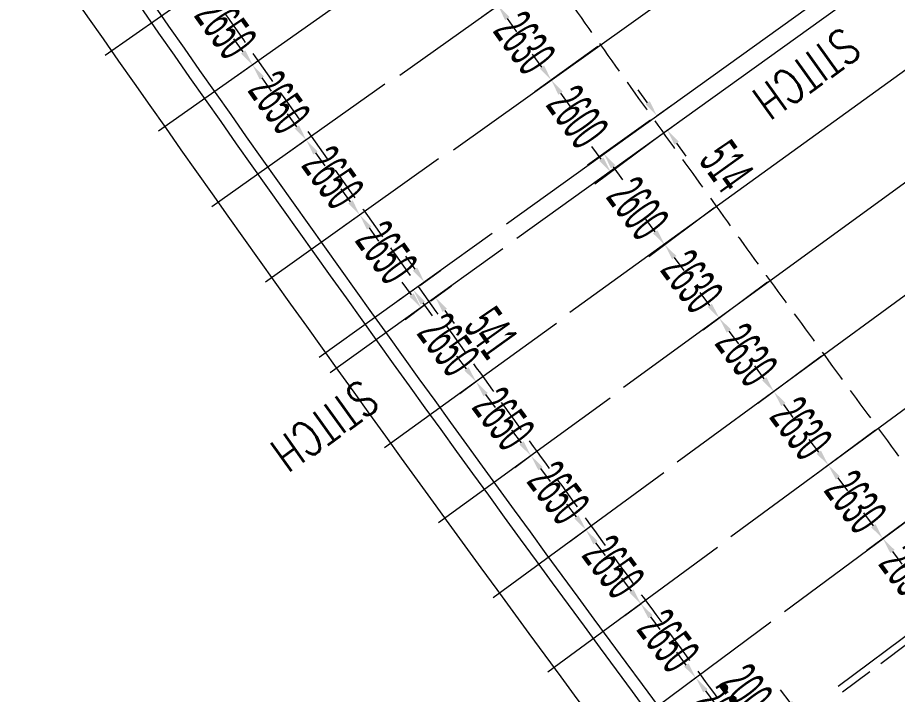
# Model space of a CAD drawing. Header units: millimetres. Extents: x 27228149 to 29012050, y 40856015 to 42918728.
# Drawn here: x 27505620 to 27530915, y 42164270 to 42183721 of the extents above; entities that cross this region are included whole.
import ezdxf

# ---------------------------------------------------------------- set-up
doc = ezdxf.new("R2010")
doc.units = ezdxf.units.MM
doc.header["$LTSCALE"] = 0.05
doc.linetypes.add('DGN Style 3', pattern=[27349.722329, 19535.51595, -7814.20638])
doc.layers.get('Defpoints').update_dxf_attribs({"lineweight": 0})
for name, color, linetype, lineweight in [('InnerEdge_NB', 7, 'Continuous', 0), ('InnerEdge_SB', 7, 'Continuous', 0), ('OuterEdge_NBRamp', 7, 'Continuous', 0), ('OuterEdge_SB', 7, 'Continuous', 0), ('PlacementCurve_NB', 1, 'DGN Style 3', 0), ('PlacementCurve_NBRamp', 1, 'DGN Style 3', 0), ('PlacementCurve_SB', 1, 'DGN Style 3', 0), ('S-_ANOT----_A-', 7, 'Continuous', 0), ('S-_ANOT----_T-', 7, 'Continuous', 0), ('S-_SEG-----_E-NB', 3, 'Continuous', 13), ('S-_SEG-----_E-NBRamp', 3, 'Continuous', 13), ('S-_WALLLBW-_E-', 40, 'Continuous', 13)]:
    doc.layers.add(name, color=color, linetype=linetype, lineweight=lineweight)
doc.styles.add('Styletxt', font='txt.shx')
doc.styles.add('StyleWORKING', font='WORKING.shx')
doc.dimstyles.new('dim300', dxfattribs={"dimtxt": 750, "dimasz": 750, "dimexe": 375, "dimexo": 375, "dimgap": 375, "dimtad": 1, "dimdec": 0, "dimzin": 11, "dimdsep": 46, "dimtxsty": 'StyleWORKING', "dimsah": 1, "dimcen": 0.09, "dimclrd": 7, "dimclre": 7, "dimadec": 4, "dimazin": 3, "dimtfac": 1, "dimtdec": 0, "dimtmove": 0, "dimatfit": 3, "dimfxl": 1, "dimtolj": 1, "dimtzin": 0, "dimlwd": 0, "dimlwe": 0, "dimarcsym": 0})

# ---------------------------------------------------------------- blocks, each defined once
blk = doc.blocks.new('*D35')
at = {"layer": 'Defpoints', "color": 0, "linetype": 'Continuous', "transparency": 16777216}
for p in [(27528224, 42163506), (27526790, 42162683), (27526909, 42162523)]:
    blk.add_point(p, dxfattribs=at)
at = {"layer": 'S-_ANOT----_A-', "color": 7, "linetype": 'Continuous', "lineweight": 0, "transparency": 16777216}
for p, q in [((27527829, 42164035), (27527554, 42164403)), ((27528500, 42163138), (27528775, 42162770))]:
    blk.add_line(p, q, dxfattribs=at)
at = {"layer": 'S-_ANOT----_A-', "linetype": 'Continuous', "transparency": 16777216}
for p, q in [((27526882, 42162752), (27528565, 42164011)), ((27527001, 42162592), (27528685, 42163851))]:
    blk.add_line(p, q, dxfattribs=at)
at = {"layer": 'S-_ANOT----_A-', "color": 7, "linetype": 'Continuous', "transparency": 16777216}
for points in [[(27527891, 42164081), (27527768, 42163989), (27528105, 42163667)], [(27528561, 42163184), (27528438, 42163092), (27528224, 42163506)]]:
    blk.add_solid(points, dxfattribs=at)
at = {"layer": 'S-_ANOT----_A-', "color": 0, "linetype": 'Continuous', "transparency": 16777216, "insert": (27526560, 42164404), "char_height": 1150, "attachment_point": 5, "rotation": 306.7875, "style": 'StyleWORKING'}
blk.add_mtext('\\A1;{\\W0.47826;\\C0;200}', dxfattribs=at)
blk = doc.blocks.new('*D79')
at = {"layer": 'Defpoints', "color": 0, "linetype": 'Continuous', "transparency": 16777216}
for p in [(27510959, 42184605), (27512375, 42182360), (27512482, 42182436)]:
    blk.add_point(p, dxfattribs=at)
at = {"layer": 'S-_ANOT----_A-', "color": 7, "linetype": 'Continuous', "lineweight": 0, "transparency": 16777216}
for p, q in [((27510566, 42184889), (27510298, 42185264)), ((27512643, 42181986), (27512910, 42181611))]:
    blk.add_line(p, q, dxfattribs=at)
at = {"layer": 'S-_ANOT----_A-', "linetype": 'Continuous', "transparency": 16777216}
for p, q in [((27510865, 42184538), (27510366, 42184181)), ((27512388, 42182369), (27511907, 42182025))]:
    blk.add_line(p, q, dxfattribs=at)
at = {"layer": 'S-_ANOT----_A-', "color": 7, "linetype": 'Continuous', "transparency": 16777216}
for points in [[(27510628, 42184934), (27510504, 42184845), (27510834, 42184515)], [(27512705, 42182030), (27512580, 42181941), (27512375, 42182360)]]:
    blk.add_solid(points, dxfattribs=at)
at = {"layer": 'S-_ANOT----_A-', "color": 0, "linetype": 'Continuous', "transparency": 16777216, "insert": (27511605, 42183438), "char_height": 1150, "attachment_point": 5, "rotation": 305.5698, "style": 'StyleWORKING'}
blk.add_mtext('\\A1;{\\W0.47826;\\C0;2650}', dxfattribs=at)
blk = doc.blocks.new('*D80')
at = {"layer": 'Defpoints', "color": 0, "linetype": 'Continuous', "transparency": 16777216}
for p in [(27512482, 42182436), (27513917, 42180204), (27514011, 42180272)]:
    blk.add_point(p, dxfattribs=at)
at = {"layer": 'S-_ANOT----_A-', "color": 7, "linetype": 'Continuous', "lineweight": 0, "transparency": 16777216}
for p, q in [((27512107, 42182734), (27511840, 42183108)), ((27514184, 42179830), (27514452, 42179456))]:
    blk.add_line(p, q, dxfattribs=at)
at = {"layer": 'S-_ANOT----_A-', "linetype": 'Continuous', "transparency": 16777216}
for p, q in [((27512388, 42182369), (27511907, 42182025)), ((27513917, 42180205), (27513449, 42179870))]:
    blk.add_line(p, q, dxfattribs=at)
at = {"layer": 'S-_ANOT----_A-', "color": 7, "linetype": 'Continuous', "transparency": 16777216}
for points in [[(27512170, 42182779), (27512045, 42182689), (27512375, 42182360)], [(27514246, 42179875), (27514122, 42179786), (27513917, 42180204)]]:
    blk.add_solid(points, dxfattribs=at)
at = {"layer": 'S-_ANOT----_A-', "color": 0, "linetype": 'Continuous', "transparency": 16777216, "insert": (27513147, 42181283), "char_height": 1150, "attachment_point": 5, "rotation": 305.5698, "style": 'StyleWORKING'}
blk.add_mtext('\\A1;{\\W0.47826;\\C0;2650}', dxfattribs=at)
blk = doc.blocks.new('*D81')
at = {"layer": 'Defpoints', "color": 0, "linetype": 'Continuous', "transparency": 16777216}
for p in [(27514011, 42180272), (27515458, 42178049), (27515546, 42178112)]:
    blk.add_point(p, dxfattribs=at)
at = {"layer": 'S-_ANOT----_A-', "color": 7, "linetype": 'Continuous', "lineweight": 0, "transparency": 16777216}
for p, q in [((27513649, 42180578), (27513381, 42180953)), ((27515726, 42177675), (27515993, 42177300))]:
    blk.add_line(p, q, dxfattribs=at)
at = {"layer": 'S-_ANOT----_A-', "linetype": 'Continuous', "transparency": 16777216}
for p, q in [((27513917, 42180205), (27513449, 42179870)), ((27515452, 42178045), (27514990, 42177714))]:
    blk.add_line(p, q, dxfattribs=at)
at = {"layer": 'S-_ANOT----_A-', "color": 7, "linetype": 'Continuous', "transparency": 16777216}
for points in [[(27513711, 42180623), (27513587, 42180534), (27513917, 42180204)], [(27515788, 42177719), (27515663, 42177630), (27515458, 42178049)]]:
    blk.add_solid(points, dxfattribs=at)
at = {"layer": 'S-_ANOT----_A-', "color": 0, "linetype": 'Continuous', "transparency": 16777216, "insert": (27514688, 42179127), "char_height": 1150, "attachment_point": 5, "rotation": 305.5698, "style": 'StyleWORKING'}
blk.add_mtext('\\A1;{\\W0.47826;\\C0;2650}', dxfattribs=at)
blk = doc.blocks.new('*D82')
at = {"layer": 'Defpoints', "color": 0, "linetype": 'Continuous', "transparency": 16777216}
for p in [(27517403, 42175516), (27518952, 42173366), (27518801, 42173254)]:
    blk.add_point(p, dxfattribs=at)
at = {"layer": 'S-_ANOT----_A-', "color": 7, "linetype": 'Continuous', "lineweight": 0, "transparency": 16777216}
for p, q in [((27516947, 42175751), (27516673, 42176120)), ((27519075, 42172885), (27519349, 42172516))]:
    blk.add_line(p, q, dxfattribs=at)
at = {"layer": 'S-_ANOT----_A-', "linetype": 'Continuous', "transparency": 16777216}
for p, q in [((27517310, 42175448), (27516759, 42175039)), ((27518859, 42173298), (27518339, 42172911))]:
    blk.add_line(p, q, dxfattribs=at)
at = {"layer": 'S-_ANOT----_A-', "color": 7, "linetype": 'Continuous', "transparency": 16777216}
for points in [[(27517008, 42175797), (27516885, 42175705), (27517221, 42175382)], [(27519137, 42172931), (27519013, 42172839), (27518801, 42173254)]]:
    blk.add_solid(points, dxfattribs=at)
at = {"layer": 'S-_ANOT----_A-', "color": 0, "linetype": 'Continuous', "transparency": 16777216, "insert": (27518012, 42174319), "char_height": 1150, "attachment_point": 5, "rotation": 306.5982, "style": 'StyleWORKING'}
blk.add_mtext('\\A1;{\\W0.47826;\\C0;2650}', dxfattribs=at)
blk = doc.blocks.new('*D83')
at = {"layer": 'Defpoints', "color": 0, "linetype": 'Continuous', "transparency": 16777216}
for p in [(27518952, 42173366), (27520381, 42171127), (27520507, 42171221)]:
    blk.add_point(p, dxfattribs=at)
at = {"layer": 'S-_ANOT----_A-', "color": 7, "linetype": 'Continuous', "lineweight": 0, "transparency": 16777216}
for p, q in [((27518527, 42173624), (27518252, 42173993)), ((27520655, 42170758), (27520929, 42170388))]:
    blk.add_line(p, q, dxfattribs=at)
at = {"layer": 'S-_ANOT----_A-', "linetype": 'Continuous', "transparency": 16777216}
for p, q in [((27518859, 42173298), (27518339, 42172911)), ((27520415, 42171152), (27519919, 42170784))]:
    blk.add_line(p, q, dxfattribs=at)
at = {"layer": 'S-_ANOT----_A-', "color": 7, "linetype": 'Continuous', "transparency": 16777216}
for points in [[(27518588, 42173669), (27518465, 42173578), (27518801, 42173254)], [(27520716, 42170803), (27520593, 42170712), (27520381, 42171127)]]:
    blk.add_solid(points, dxfattribs=at)
at = {"layer": 'S-_ANOT----_A-', "color": 0, "linetype": 'Continuous', "transparency": 16777216, "insert": (27519592, 42172191), "char_height": 1150, "attachment_point": 5, "rotation": 306.5982, "style": 'StyleWORKING'}
blk.add_mtext('\\A1;{\\W0.47826;\\C0;2650}', dxfattribs=at)
blk = doc.blocks.new('*D84')
at = {"layer": 'Defpoints', "color": 0, "linetype": 'Continuous', "transparency": 16777216}
for p in [(27520507, 42171221), (27522068, 42169080), (27521960, 42168999)]:
    blk.add_point(p, dxfattribs=at)
at = {"layer": 'S-_ANOT----_A-', "color": 7, "linetype": 'Continuous', "lineweight": 0, "transparency": 16777216}
for p, q in [((27520106, 42171496), (27519832, 42171865)), ((27522235, 42168630), (27522509, 42168261))]:
    blk.add_line(p, q, dxfattribs=at)
at = {"layer": 'S-_ANOT----_A-', "linetype": 'Continuous', "transparency": 16777216}
for p, q in [((27520415, 42171152), (27519919, 42170784)), ((27521976, 42169011), (27521499, 42168657))]:
    blk.add_line(p, q, dxfattribs=at)
at = {"layer": 'S-_ANOT----_A-', "color": 7, "linetype": 'Continuous', "transparency": 16777216}
for points in [[(27520168, 42171542), (27520045, 42171450), (27520381, 42171127)], [(27522296, 42168676), (27522173, 42168584), (27521960, 42168999)]]:
    blk.add_solid(points, dxfattribs=at)
at = {"layer": 'S-_ANOT----_A-', "color": 0, "linetype": 'Continuous', "transparency": 16777216, "insert": (27521172, 42170064), "char_height": 1150, "attachment_point": 5, "rotation": 306.5982, "style": 'StyleWORKING'}
blk.add_mtext('\\A1;{\\W0.47826;\\C0;2650}', dxfattribs=at)
blk = doc.blocks.new('*D85')
at = {"layer": 'Defpoints', "color": 0, "linetype": 'Continuous', "transparency": 16777216}
for p in [(27522068, 42169080), (27523540, 42166872), (27523636, 42166943)]:
    blk.add_point(p, dxfattribs=at)
at = {"layer": 'S-_ANOT----_A-', "color": 7, "linetype": 'Continuous', "lineweight": 0, "transparency": 16777216}
for p, q in [((27521686, 42169369), (27521412, 42169738)), ((27523815, 42166503), (27524089, 42166133))]:
    blk.add_line(p, q, dxfattribs=at)
at = {"layer": 'S-_ANOT----_A-', "linetype": 'Continuous', "transparency": 16777216}
for p, q in [((27521976, 42169011), (27521499, 42168657)), ((27523544, 42166874), (27523079, 42166529))]:
    blk.add_line(p, q, dxfattribs=at)
at = {"layer": 'S-_ANOT----_A-', "color": 7, "linetype": 'Continuous', "transparency": 16777216}
for points in [[(27521748, 42169414), (27521625, 42169323), (27521960, 42168999)], [(27523876, 42166548), (27523753, 42166457), (27523540, 42166872)]]:
    blk.add_solid(points, dxfattribs=at)
at = {"layer": 'S-_ANOT----_A-', "color": 0, "linetype": 'Continuous', "transparency": 16777216, "insert": (27522752, 42167937), "char_height": 1150, "attachment_point": 5, "rotation": 306.5982, "style": 'StyleWORKING'}
blk.add_mtext('\\A1;{\\W0.47826;\\C0;2650}', dxfattribs=at)
blk = doc.blocks.new('*D86')
at = {"layer": 'Defpoints', "color": 0, "linetype": 'Continuous', "transparency": 16777216}
for p in [(27523636, 42166943), (27525210, 42164811), (27525120, 42164744)]:
    blk.add_point(p, dxfattribs=at)
at = {"layer": 'S-_ANOT----_A-', "color": 7, "linetype": 'Continuous', "lineweight": 0, "transparency": 16777216}
for p, q in [((27523266, 42167241), (27522992, 42167611)), ((27525395, 42164375), (27525669, 42164006))]:
    blk.add_line(p, q, dxfattribs=at)
at = {"layer": 'S-_ANOT----_A-', "linetype": 'Continuous', "transparency": 16777216}
for p, q in [((27523544, 42166874), (27523079, 42166529)), ((27525117, 42164742), (27524659, 42164402))]:
    blk.add_line(p, q, dxfattribs=at)
at = {"layer": 'S-_ANOT----_A-', "color": 7, "linetype": 'Continuous', "transparency": 16777216}
for points in [[(27523328, 42167287), (27523205, 42167196), (27523540, 42166872)], [(27525456, 42164421), (27525333, 42164329), (27525120, 42164744)]]:
    blk.add_solid(points, dxfattribs=at)
at = {"layer": 'S-_ANOT----_A-', "color": 0, "linetype": 'Continuous', "transparency": 16777216, "insert": (27524331, 42165809), "char_height": 1150, "attachment_point": 5, "rotation": 306.5982, "style": 'StyleWORKING'}
blk.add_mtext('\\A1;{\\W0.47826;\\C0;2650}', dxfattribs=at)
blk = doc.blocks.new('*D740')
at = {"layer": 'Defpoints', "color": 0, "linetype": 'Continuous', "transparency": 16777216}
for p in [(27519358, 42187244), (27520876, 42185096), (27519432, 42184064)]:
    blk.add_point(p, dxfattribs=at)
at = {"layer": 'S-_ANOT----_A-', "linetype": 'Continuous', "transparency": 16777216}
for p, q in [((27519265, 42187177), (27517435, 42185868)), ((27520782, 42185029), (27518964, 42183729))]:
    blk.add_line(p, q, dxfattribs=at)
at = {"layer": 'S-_ANOT----_A-', "color": 7, "linetype": 'Continuous', "lineweight": 0, "transparency": 16777216}
for p, q in [((27517635, 42186577), (27517367, 42186951)), ((27519700, 42183690), (27519967, 42183315))]:
    blk.add_line(p, q, dxfattribs=at)
at = {"layer": 'S-_ANOT----_A-', "color": 7, "linetype": 'Continuous', "transparency": 16777216}
for points in [[(27517697, 42186622), (27517572, 42186532), (27517902, 42186203)], [(27519762, 42183734), (27519637, 42183645), (27519432, 42184064)]]:
    blk.add_solid(points, dxfattribs=at)
at = {"layer": 'S-_ANOT----_A-', "color": 0, "linetype": 'Continuous', "transparency": 16777216, "insert": (27518668, 42185134), "char_height": 1150, "attachment_point": 5, "rotation": 305.5713, "style": 'StyleWORKING'}
blk.add_mtext('\\A1;{\\W0.47826;\\C0;2630}', dxfattribs=at)
blk = doc.blocks.new('*D741')
at = {"layer": 'Defpoints', "color": 0, "linetype": 'Continuous', "transparency": 16777216}
for p in [(27520876, 42185096), (27522400, 42182953), (27520962, 42181924)]:
    blk.add_point(p, dxfattribs=at)
at = {"layer": 'S-_ANOT----_A-', "linetype": 'Continuous', "transparency": 16777216}
for p, q in [((27520782, 42185029), (27518964, 42183729)), ((27522306, 42182886), (27520494, 42181590))]:
    blk.add_line(p, q, dxfattribs=at)
at = {"layer": 'S-_ANOT----_A-', "color": 7, "linetype": 'Continuous', "lineweight": 0, "transparency": 16777216}
for p, q in [((27519165, 42184438), (27518897, 42184812)), ((27521230, 42181550), (27521497, 42181176))]:
    blk.add_line(p, q, dxfattribs=at)
at = {"layer": 'S-_ANOT----_A-', "color": 7, "linetype": 'Continuous', "transparency": 16777216}
for points in [[(27519227, 42184482), (27519102, 42184393), (27519432, 42184064)], [(27521292, 42181595), (27521167, 42181506), (27520962, 42181924)]]:
    blk.add_solid(points, dxfattribs=at)
at = {"layer": 'S-_ANOT----_A-', "color": 0, "linetype": 'Continuous', "transparency": 16777216, "insert": (27520198, 42182995), "char_height": 1150, "attachment_point": 5, "rotation": 305.5713, "style": 'StyleWORKING'}
blk.add_mtext('\\A1;{\\W0.47826;\\C0;2630}', dxfattribs=at)
blk = doc.blocks.new('*D742')
at = {"layer": 'Defpoints', "color": 0, "linetype": 'Continuous', "transparency": 16777216}
for p in [(27524212, 42180420), (27525731, 42178311), (27524226, 42177193)]:
    blk.add_point(p, dxfattribs=at)
at = {"layer": 'S-_ANOT----_A-', "linetype": 'Continuous', "transparency": 16777216}
for p, q in [((27524119, 42180352), (27522215, 42178938)), ((27525639, 42178242), (27523765, 42176850))]:
    blk.add_line(p, q, dxfattribs=at)
at = {"layer": 'S-_ANOT----_A-', "color": 7, "linetype": 'Continuous', "lineweight": 0, "transparency": 16777216}
for p, q in [((27522402, 42179650), (27522128, 42180019)), ((27524501, 42176824), (27524775, 42176454))]:
    blk.add_line(p, q, dxfattribs=at)
at = {"layer": 'S-_ANOT----_A-', "color": 7, "linetype": 'Continuous', "transparency": 16777216}
for points in [[(27522464, 42179695), (27522340, 42179604), (27522676, 42179280)], [(27524562, 42176869), (27524439, 42176778), (27524226, 42177193)]]:
    blk.add_solid(points, dxfattribs=at)
at = {"layer": 'S-_ANOT----_A-', "color": 0, "linetype": 'Continuous', "transparency": 16777216, "insert": (27523452, 42178238), "char_height": 1150, "attachment_point": 5, "rotation": 306.5971, "style": 'StyleWORKING'}
blk.add_mtext('\\A1;{\\W0.47826;\\C0;2600}', dxfattribs=at)
blk = doc.blocks.new('*D743')
at = {"layer": 'Defpoints', "color": 0, "linetype": 'Continuous', "transparency": 16777216}
for p in [(27525731, 42178311), (27527275, 42176181), (27525794, 42175082)]:
    blk.add_point(p, dxfattribs=at)
at = {"layer": 'S-_ANOT----_A-', "linetype": 'Continuous', "transparency": 16777216}
for p, q in [((27525639, 42178242), (27523765, 42176850)), ((27527182, 42176113), (27525332, 42174739))]:
    blk.add_line(p, q, dxfattribs=at)
at = {"layer": 'S-_ANOT----_A-', "color": 7, "linetype": 'Continuous', "lineweight": 0, "transparency": 16777216}
for p, q in [((27523952, 42177562), (27523678, 42177932)), ((27526068, 42174713), (27526343, 42174343))]:
    blk.add_line(p, q, dxfattribs=at)
at = {"layer": 'S-_ANOT----_A-', "color": 7, "linetype": 'Continuous', "transparency": 16777216}
for points in [[(27524014, 42177608), (27523890, 42177517), (27524226, 42177193)], [(27526130, 42174758), (27526007, 42174667), (27525794, 42175082)]]:
    blk.add_solid(points, dxfattribs=at)
at = {"layer": 'S-_ANOT----_A-', "color": 0, "linetype": 'Continuous', "transparency": 16777216, "insert": (27525011, 42176138), "char_height": 1150, "attachment_point": 5, "rotation": 306.5971, "style": 'StyleWORKING'}
blk.add_mtext('\\A1;{\\W0.47826;\\C0;2630}', dxfattribs=at)
blk = doc.blocks.new('*D744')
at = {"layer": 'Defpoints', "color": 0, "linetype": 'Continuous', "transparency": 16777216}
for p in [(27527275, 42176181), (27528824, 42174056), (27527362, 42172970)]:
    blk.add_point(p, dxfattribs=at)
at = {"layer": 'S-_ANOT----_A-', "linetype": 'Continuous', "transparency": 16777216}
for p, q in [((27527182, 42176113), (27525332, 42174739)), ((27528732, 42173988), (27526900, 42172628))]:
    blk.add_line(p, q, dxfattribs=at)
at = {"layer": 'S-_ANOT----_A-', "color": 7, "linetype": 'Continuous', "lineweight": 0, "transparency": 16777216}
for p, q in [((27525520, 42175451), (27525246, 42175820)), ((27527636, 42172601), (27527910, 42172232))]:
    blk.add_line(p, q, dxfattribs=at)
at = {"layer": 'S-_ANOT----_A-', "color": 7, "linetype": 'Continuous', "transparency": 16777216}
for points in [[(27525581, 42175497), (27525458, 42175405), (27525794, 42175082)], [(27527698, 42172647), (27527575, 42172555), (27527362, 42172970)]]:
    blk.add_solid(points, dxfattribs=at)
at = {"layer": 'S-_ANOT----_A-', "color": 0, "linetype": 'Continuous', "transparency": 16777216, "insert": (27526579, 42174027), "char_height": 1150, "attachment_point": 5, "rotation": 306.5971, "style": 'StyleWORKING'}
blk.add_mtext('\\A1;{\\W0.47826;\\C0;2630}', dxfattribs=at)
blk = doc.blocks.new('*D745')
at = {"layer": 'Defpoints', "color": 0, "linetype": 'Continuous', "transparency": 16777216}
for p in [(27528824, 42174056), (27530380, 42171936), (27528930, 42170859)]:
    blk.add_point(p, dxfattribs=at)
at = {"layer": 'S-_ANOT----_A-', "linetype": 'Continuous', "transparency": 16777216}
for p, q in [((27528732, 42173988), (27526900, 42172628)), ((27530288, 42171867), (27528468, 42170516))]:
    blk.add_line(p, q, dxfattribs=at)
at = {"layer": 'S-_ANOT----_A-', "color": 7, "linetype": 'Continuous', "lineweight": 0, "transparency": 16777216}
for p, q in [((27527088, 42173340), (27526813, 42173709)), ((27529204, 42170490), (27529478, 42170120))]:
    blk.add_line(p, q, dxfattribs=at)
at = {"layer": 'S-_ANOT----_A-', "color": 7, "linetype": 'Continuous', "transparency": 16777216}
for points in [[(27527149, 42173385), (27527026, 42173294), (27527362, 42172970)], [(27529266, 42170535), (27529143, 42170444), (27528930, 42170859)]]:
    blk.add_solid(points, dxfattribs=at)
at = {"layer": 'S-_ANOT----_A-', "color": 0, "linetype": 'Continuous', "transparency": 16777216, "insert": (27528147, 42171916), "char_height": 1150, "attachment_point": 5, "rotation": 306.5971, "style": 'StyleWORKING'}
blk.add_mtext('\\A1;{\\W0.47826;\\C0;2630}', dxfattribs=at)
blk = doc.blocks.new('*D746')
at = {"layer": 'Defpoints', "color": 0, "linetype": 'Continuous', "transparency": 16777216}
for p in [(27530380, 42171936), (27531942, 42169820), (27530498, 42168747)]:
    blk.add_point(p, dxfattribs=at)
at = {"layer": 'S-_ANOT----_A-', "linetype": 'Continuous', "transparency": 16777216}
for p, q in [((27530288, 42171867), (27528468, 42170516)), ((27531849, 42169751), (27530036, 42168405))]:
    blk.add_line(p, q, dxfattribs=at)
at = {"layer": 'S-_ANOT----_A-', "color": 7, "linetype": 'Continuous', "lineweight": 0, "transparency": 16777216}
for p, q in [((27528656, 42171228), (27528381, 42171598)), ((27530772, 42168378), (27531046, 42168009))]:
    blk.add_line(p, q, dxfattribs=at)
at = {"layer": 'S-_ANOT----_A-', "color": 7, "linetype": 'Continuous', "transparency": 16777216}
for points in [[(27528717, 42171274), (27528594, 42171183), (27528930, 42170859)], [(27530834, 42168424), (27530711, 42168332), (27530498, 42168747)]]:
    blk.add_solid(points, dxfattribs=at)
at = {"layer": 'S-_ANOT----_A-', "color": 0, "linetype": 'Continuous', "transparency": 16777216, "insert": (27529715, 42169804), "char_height": 1150, "attachment_point": 5, "rotation": 306.5971, "style": 'StyleWORKING'}
blk.add_mtext('\\A1;{\\W0.47826;\\C0;2630}', dxfattribs=at)
blk = doc.blocks.new('*D929')
at = {"layer": 'Defpoints', "color": 0, "linetype": 'Continuous', "transparency": 16777216}
for p in [(27515546, 42178112), (27516999, 42175893), (27517087, 42175956)]:
    blk.add_point(p, dxfattribs=at)
at = {"layer": 'S-_ANOT----_A-', "color": 7, "linetype": 'Continuous', "lineweight": 0, "transparency": 16777216}
for p, q in [((27515190, 42178423), (27514923, 42178797)), ((27517267, 42175519), (27517535, 42175145))]:
    blk.add_line(p, q, dxfattribs=at)
at = {"layer": 'S-_ANOT----_A-', "linetype": 'Continuous', "transparency": 16777216}
for p, q in [((27515452, 42178045), (27514990, 42177714)), ((27516994, 42175889), (27516532, 42175559))]:
    blk.add_line(p, q, dxfattribs=at)
at = {"layer": 'S-_ANOT----_A-', "color": 7, "linetype": 'Continuous', "transparency": 16777216}
for points in [[(27515253, 42178468), (27515128, 42178378), (27515458, 42178049)], [(27517329, 42175564), (27517205, 42175474), (27516999, 42175893)]]:
    blk.add_solid(points, dxfattribs=at)
at = {"layer": 'S-_ANOT----_A-', "color": 0, "linetype": 'Continuous', "transparency": 16777216, "insert": (27516230, 42176972), "char_height": 1150, "attachment_point": 5, "rotation": 305.5698, "style": 'StyleWORKING'}
blk.add_mtext('\\A1;{\\W0.47826;\\C0;2650}', dxfattribs=at)
blk = doc.blocks.new('*D930')
at = {"layer": 'Defpoints', "color": 0, "linetype": 'Continuous', "transparency": 16777216}
for p in [(27517087, 42175956), (27517316, 42176120), (27517403, 42175516)]:
    blk.add_point(p, dxfattribs=at)
at = {"layer": 'S-_ANOT----_A-', "color": 7, "linetype": 'Continuous', "lineweight": 0, "transparency": 16777216}
for p, q in [((27517048, 42176494), (27516779, 42176867)), ((27517899, 42175307), (27518168, 42174933))]:
    blk.add_line(p, q, dxfattribs=at)
at = {"layer": 'S-_ANOT----_A-', "linetype": 'Continuous', "transparency": 16777216}
for p, q in [((27517181, 42176023), (27517783, 42176455)), ((27517496, 42175584), (27518098, 42176016))]:
    blk.add_line(p, q, dxfattribs=at)
at = {"layer": 'S-_ANOT----_A-', "color": 7, "linetype": 'Continuous', "transparency": 16777216}
for points in [[(27517110, 42176538), (27516985, 42176449), (27517316, 42176120)], [(27517962, 42175351), (27517837, 42175262), (27517631, 42175680)]]:
    blk.add_solid(points, dxfattribs=at)
at = {"layer": 'S-_ANOT----_A-', "color": 0, "linetype": 'Continuous', "transparency": 16777216, "insert": (27519240, 42174663), "char_height": 1150, "attachment_point": 5, "rotation": 305.6696, "style": 'StyleWORKING'}
blk.add_mtext('\\A1;{\\W0.47826;\\C0;541}', dxfattribs=at)
blk = doc.blocks.new('*D931')
at = {"layer": 'Defpoints', "color": 0, "linetype": 'Continuous', "transparency": 16777216}
for p in [(27525210, 42164811), (27526700, 42162617), (27526790, 42162683)]:
    blk.add_point(p, dxfattribs=at)
at = {"layer": 'S-_ANOT----_A-', "color": 7, "linetype": 'Continuous', "lineweight": 0, "transparency": 16777216}
for p, q in [((27524846, 42165114), (27524572, 42165483)), ((27526974, 42162248), (27527249, 42161878))]:
    blk.add_line(p, q, dxfattribs=at)
at = {"layer": 'S-_ANOT----_A-', "linetype": 'Continuous', "transparency": 16777216}
for p, q in [((27525117, 42164742), (27524659, 42164402)), ((27526697, 42162615), (27526239, 42162274))]:
    blk.add_line(p, q, dxfattribs=at)
at = {"layer": 'S-_ANOT----_A-', "color": 7, "linetype": 'Continuous', "transparency": 16777216}
for points in [[(27524908, 42165159), (27524785, 42165068), (27525120, 42164744)], [(27527036, 42162293), (27526913, 42162202), (27526700, 42162617)]]:
    blk.add_solid(points, dxfattribs=at)
at = {"layer": 'S-_ANOT----_A-', "color": 0, "linetype": 'Continuous', "transparency": 16777216, "insert": (27525911, 42163681), "char_height": 1150, "attachment_point": 5, "rotation": 306.5982, "style": 'StyleWORKING'}
blk.add_mtext('\\A1;{\\W0.47826;\\C0;2650}', dxfattribs=at)
blk = doc.blocks.new('*D1007')
at = {"layer": 'Defpoints', "color": 0, "linetype": 'Continuous', "transparency": 16777216}
for p in [(27523912, 42180838), (27524000, 42180901), (27524212, 42180420)]:
    blk.add_point(p, dxfattribs=at)
at = {"layer": 'S-_ANOT----_A-', "color": 7, "linetype": 'Continuous', "lineweight": 0, "transparency": 16777216}
for p, q in [((27523731, 42181274), (27523463, 42181648)), ((27524567, 42180110), (27524836, 42179736))]:
    blk.add_line(p, q, dxfattribs=at)
at = {"layer": 'S-_ANOT----_A-', "linetype": 'Continuous', "transparency": 16777216}
for p, q in [((27524005, 42180905), (27524467, 42181236)), ((27524305, 42180487), (27524766, 42180819))]:
    blk.add_line(p, q, dxfattribs=at)
at = {"layer": 'S-_ANOT----_A-', "color": 7, "linetype": 'Continuous', "transparency": 16777216}
for points in [[(27523794, 42181319), (27523669, 42181230), (27524000, 42180901)], [(27524630, 42180154), (27524505, 42180065), (27524299, 42180483)]]:
    blk.add_solid(points, dxfattribs=at)
at = {"layer": 'S-_ANOT----_A-', "color": 0, "linetype": 'Continuous', "transparency": 16777216, "insert": (27526000, 42179447), "char_height": 1150, "attachment_point": 5, "rotation": 305.6696, "style": 'StyleWORKING'}
blk.add_mtext('\\A1;{\\W0.47826;\\C0;514}', dxfattribs=at)
blk = doc.blocks.new('*D1212')
at = {"layer": 'Defpoints', "color": 0, "linetype": 'Continuous', "transparency": 16777216}
for p in [(27522400, 42182953), (27523912, 42180838), (27522474, 42179810)]:
    blk.add_point(p, dxfattribs=at)
at = {"layer": 'S-_ANOT----_A-', "linetype": 'Continuous', "transparency": 16777216}
for p, q in [((27522306, 42182886), (27520494, 42181590)), ((27523818, 42180771), (27522007, 42179475))]:
    blk.add_line(p, q, dxfattribs=at)
at = {"layer": 'S-_ANOT----_A-', "color": 7, "linetype": 'Continuous', "lineweight": 0, "transparency": 16777216}
for p, q in [((27520694, 42182299), (27520427, 42182673)), ((27522742, 42179435), (27523010, 42179061))]:
    blk.add_line(p, q, dxfattribs=at)
at = {"layer": 'S-_ANOT----_A-', "color": 7, "linetype": 'Continuous', "transparency": 16777216}
for points in [[(27520757, 42182343), (27520632, 42182254), (27520962, 42181924)], [(27522804, 42179480), (27522680, 42179391), (27522474, 42179810)]]:
    blk.add_solid(points, dxfattribs=at)
at = {"layer": 'S-_ANOT----_A-', "color": 0, "linetype": 'Continuous', "transparency": 16777216, "insert": (27521719, 42180868), "char_height": 1150, "attachment_point": 5, "rotation": 305.5713, "style": 'StyleWORKING'}
blk.add_mtext('\\A1;{\\W0.47826;\\C0;2600}', dxfattribs=at)
blk = doc.blocks.new('*D1213')
at = {"layer": 'Defpoints', "color": 0, "linetype": 'Continuous', "transparency": 16777216}
for p in [(27531942, 42169820), (27533510, 42167708), (27532066, 42166636)]:
    blk.add_point(p, dxfattribs=at)
at = {"layer": 'S-_ANOT----_A-', "linetype": 'Continuous', "transparency": 16777216}
for p, q in [((27531849, 42169751), (27530036, 42168405)), ((27533417, 42167640), (27531604, 42166293))]:
    blk.add_line(p, q, dxfattribs=at)
at = {"layer": 'S-_ANOT----_A-', "color": 7, "linetype": 'Continuous', "lineweight": 0, "transparency": 16777216}
for p, q in [((27530224, 42169117), (27529949, 42169486)), ((27532340, 42166267), (27532614, 42165897))]:
    blk.add_line(p, q, dxfattribs=at)
at = {"layer": 'S-_ANOT----_A-', "color": 7, "linetype": 'Continuous', "transparency": 16777216}
for points in [[(27530285, 42169162), (27530162, 42169071), (27530498, 42168747)], [(27532402, 42166312), (27532279, 42166221), (27532066, 42166636)]]:
    blk.add_solid(points, dxfattribs=at)
at = {"layer": 'S-_ANOT----_A-', "color": 0, "linetype": 'Continuous', "transparency": 16777216, "insert": (27531283, 42167693), "char_height": 1150, "attachment_point": 5, "rotation": 306.5971, "style": 'StyleWORKING'}
blk.add_mtext('\\A1;{\\W0.47826;\\C0;2630}', dxfattribs=at)

msp = doc.modelspace()

# ---------------------------------------------------------------- linework, layer by layer
at = {"layer": 'InnerEdge_NB'}
msp.add_lwpolyline([(27283724.5, 42878514.7, -0.0568157), (27345588.8, 42682480.7), (27368075.3, 42566916.3, 0.0263705), (27393633.3, 42464653, 0.0426618), (27458420.2, 42303807.1, 0.1075608), (27699785.7, 42006839.6, 0.026969), (27783127.3, 41947329.2), (27839783.5, 41911319.6)], format="xyb", dxfattribs=at)
at = {"layer": 'InnerEdge_SB', "extrusion": (0, 0, -1)}
msp.add_lwpolyline([(-27784629.2, 41949692.3, 0.026969), (-27701533.2, 42009027.3, 0.1075608), (-27460918.9, 42305070.6, 0.0691101), (-27370363.7, 42569291.8)], format="xyb", dxfattribs=at)
at = {"layer": 'OuterEdge_NBRamp', "extrusion": (0, 0, -1)}
msp.add_arc((-28261349, 42709830.8), 917400, 321.3000917, 327.5115726, dxfattribs=at)
at = {"layer": 'OuterEdge_SB'}
msp.add_arc((28261355.6, 42709836.2), 882808.3, 206.7701516, 231.3876643, dxfattribs=at)
at = {"layer": 'PlacementCurve_NB'}
msp.add_lwpolyline([(27288809.3, 42846343.4, -0.0480477), (27337834.2, 42680971.8), (27359958.8, 42567267.3, 0.0690894), (27451045.4, 42301107.2, 0.1079959), (27694979, 42000696.1, 0.0193193), (27725549.4, 41977271, 0.0146476), (27778701.6, 41940923.9), (27835716.4, 41904662.4)], format="xyb", dxfattribs=at)
at = {"layer": 'PlacementCurve_NBRamp'}
msp.add_lwpolyline([(27635265.1, 42030698.3), (27611982.7, 42058383.2), (27589280.9, 42086269.3), (27569129.4, 42109374), (27546519.9, 42137146.6, -0.0276788), (27487362.1, 42220234.4), (27469115.5, 42250954.1), (27454819.3, 42278027.7)], format="xyb", dxfattribs=at)
at = {"layer": 'PlacementCurve_SB'}
msp.add_lwpolyline([(27305541.4, 42854039, -0.0482858), (27355899.2, 42684467.3), (27377998.9, 42570890.3, 0.0688708), (27467496.8, 42309348.2, 0.1110949), (27715510, 42007942.3, 0.028125), (27802629.8, 41947720.4), (27845874.9, 41921290)], format="xyb", dxfattribs=at)
at = {"layer": 'S-_SEG-----_E-NB'}
for p, q in [((27516606.4, 42182070.4), (27527566.1, 42189837.6)), ((27518148.7, 42179921.6), (27529076.2, 42187713.1)), ((27519673.5, 42177797.3), (27530575, 42185617.4)), ((27519974.8, 42177377.6), (27530871.9, 42185203.8)), ((27521499.6, 42175253.2), (27532377.8, 42183113.3)), ((27523042, 42173104.3), (27533907.3, 42181003)), ((27524584.5, 42170955.3), (27535442.8, 42178897.2)), ((27526127, 42168806.2), (27536984.5, 42176795.8)), ((27527669.7, 42166656.9), (27538532.2, 42174698.9)), ((27529212.5, 42164507.5), (27540086, 42172606.5))]:
    msp.add_line(p, q, dxfattribs=at)
at = {"layer": 'S-_SEG-----_E-NB', "linetype": 'DGN Style 3'}
msp.add_line((27529339.5, 42164340.3), (27540196.5, 42172458.6), dxfattribs=at)
at = {"layer": 'S-_SEG-----_E-NBRamp'}
for p, q in [((27513097.4, 42186101.6), (27508141.4, 42182632.7)), ((27514638.3, 42183954.9), (27509669.8, 42180455.8)), ((27516179.1, 42181808.2), (27511204.6, 42178283.2)), ((27517719.9, 42179661.6), (27512745.6, 42176115.1)), ((27519260.6, 42177515), (27514292.8, 42173951.5)), ((27519575.2, 42177076.8), (27514609.5, 42173510.3)), ((27521115.9, 42174930.2), (27516164.3, 42171352.1)), ((27522656.7, 42172783.6), (27517725.4, 42169198.4)), ((27524197.5, 42170636.9), (27519292.6, 42167049.2)), ((27525738.4, 42168490.1), (27520866.1, 42164904.6)), ((27527279.4, 42166343.2), (27522445.8, 42162764.5))]:
    msp.add_line(p, q, dxfattribs=at)
at = {"layer": 'S-_WALLLBW-_E-'}
for radius in [881058.3, 882458.3]:
    msp.add_arc((28261355.6, 42709836.2), radius, 206.7701516, 231.3876645, dxfattribs=at)
at = {"layer": 'S-_WALLLBW-_E-', "extrusion": (0, 0, -1)}
for radius in [917750, 919150]:
    msp.add_arc((-28261349, 42709830.8), radius, 321.3000917, 327.5115726, dxfattribs=at)

# ---------------------------------------------------------------- texts
at = {"layer": 'S-_ANOT----_T-', "linetype": 'Continuous', "style": 'Styletxt', "width": 0.75}
for p in [(27529350.8, 42183480.1), (27515499, 42173354.3)]:
    msp.add_text('STITCH', height=1000, rotation=215.6856, dxfattribs=at).set_placement(p)

# ---------------------------------------------------------------- dimensions: what is measured, and where the dimension line sits
at = {"layer": 'S-_ANOT----_A-', "linetype": 'Continuous'}
for base, p1, p2, angle, override, picture, middle, turn in [((27519432.1, 42184063.7), (27519358.3, 42187244.2), (27520875.8, 42185096.2), 125.57132, {"dimscale": 1000, "dimtxt": 1.15, "dimasz": 0.46, "dimexe": 0.575, "dimexo": 0.115, "dimgap": 0.2875, "dimtad": 1, "dimjust": 0, "dimtih": 0, "dimtoh": 0, "dimlfac": 1, "dimsah": 1, "dimcen": 0, "dimse1": 0, "dimse2": 0, "dimclre": 256, "dimclrt": 0, "dimtol": 0, "dimtfac": 1, "dimtofl": 0, "dimtmove": 2, "dimatfit": 3, "dimfrac": 0, "dimtolj": 1, "dimlwe": 65535}, '*D740', (27518668.3, 42185134.1), 305.57132), ((27512375, 42182359.8), (27510958.8, 42184604.7), (27512481.5, 42182435.9), 125.5698, {"dimscale": 1000, "dimtxt": 1.15, "dimasz": 0.46, "dimexe": 0.575, "dimexo": 0.115, "dimgap": 0.2875, "dimtad": 1, "dimjust": 0, "dimtih": 0, "dimtoh": 0, "dimlfac": 1, "dimsah": 1, "dimcen": 0, "dimse1": 0, "dimse2": 0, "dimclre": 256, "dimclrt": 0, "dimtol": 0, "dimtfac": 1, "dimtofl": 0, "dimtmove": 2, "dimatfit": 3, "dimfrac": 0, "dimtolj": 1, "dimlwe": 65535}, '*D79', (27511605.4, 42183438.3), 305.5698), ((27520962, 42181924.5), (27520875.8, 42185096.2), (27522399.6, 42182952.5), 125.57132, {"dimscale": 1000, "dimtxt": 1.15, "dimasz": 0.46, "dimexe": 0.575, "dimexo": 0.115, "dimgap": 0.2875, "dimtad": 1, "dimjust": 0, "dimtih": 0, "dimtoh": 0, "dimlfac": 1, "dimsah": 1, "dimcen": 0, "dimse1": 0, "dimse2": 0, "dimclre": 256, "dimclrt": 0, "dimtol": 0, "dimtfac": 1, "dimtofl": 0, "dimtmove": 2, "dimatfit": 3, "dimfrac": 0, "dimtolj": 1, "dimlwe": 65535}, '*D741', (27520198.2, 42182994.9), 305.57132), ((27513916.5, 42180204.3), (27512481.5, 42182435.9), (27514010.5, 42180271.5), 125.5698, {"dimscale": 1000, "dimtxt": 1.15, "dimasz": 0.46, "dimexe": 0.575, "dimexo": 0.115, "dimgap": 0.2875, "dimtad": 1, "dimjust": 0, "dimtih": 0, "dimtoh": 0, "dimlfac": 1, "dimsah": 1, "dimcen": 0, "dimse1": 0, "dimse2": 0, "dimclre": 256, "dimclrt": 0, "dimtol": 0, "dimtfac": 1, "dimtofl": 0, "dimtmove": 2, "dimatfit": 3, "dimfrac": 0, "dimtolj": 1, "dimlwe": 65535}, '*D80', (27513146.9, 42181282.8), 305.5698), ((27522474.5, 42179809.6), (27522399.6, 42182952.5), (27523912, 42180837.7), 125.57132, {"dimscale": 1000, "dimtxt": 1.15, "dimasz": 0.46, "dimexe": 0.575, "dimexo": 0.115, "dimgap": 0.2875, "dimtad": 1, "dimjust": 0, "dimtih": 0, "dimtoh": 0, "dimlfac": 1, "dimsah": 1, "dimcen": 0, "dimse1": 0, "dimse2": 0, "dimclre": 256, "dimclrt": 0, "dimtol": 0, "dimtfac": 1, "dimtofl": 0, "dimtmove": 2, "dimatfit": 3, "dimfrac": 0, "dimtolj": 1, "dimlwe": 65535}, '*D1212', (27521719.4, 42180867.8), 305.57132), ((27523999.5, 42180900.5), (27524211.6, 42180420.4), (27523912, 42180837.7), 125.6696, {"dimscale": 1000, "dimtxt": 1.15, "dimasz": 0.46, "dimexe": 0.575, "dimexo": 0.115, "dimgap": 0.2875, "dimtad": 1, "dimtih": 0, "dimtoh": 0, "dimlfac": 1, "dimsah": 1, "dimcen": 0, "dimse1": 0, "dimse2": 0, "dimclre": 256, "dimclrt": 0, "dimtol": 0, "dimtfac": 1, "dimtofl": 0, "dimtmove": 2, "dimatfit": 3, "dimfrac": 0, "dimtolj": 1, "dimlwe": 65535}, '*D1007', (27526000.1, 42179446.8), 305.6696), ((27515458, 42178048.8), (27514010.5, 42180271.5), (27515545.8, 42178111.5), 125.5698, {"dimscale": 1000, "dimtxt": 1.15, "dimasz": 0.46, "dimexe": 0.575, "dimexo": 0.115, "dimgap": 0.2875, "dimtad": 1, "dimjust": 0, "dimtih": 0, "dimtoh": 0, "dimlfac": 1, "dimsah": 1, "dimcen": 0, "dimse1": 0, "dimse2": 0, "dimclre": 256, "dimclrt": 0, "dimtol": 0, "dimtfac": 1, "dimtofl": 0, "dimtmove": 2, "dimatfit": 3, "dimfrac": 0, "dimtolj": 1, "dimlwe": 65535}, '*D81', (27514688.4, 42179127.3), 305.5698), ((27524226.3, 42177193.1), (27524211.6, 42180420.4), (27525731.3, 42178310.7), 126.59713, {"dimscale": 1000, "dimtxt": 1.15, "dimasz": 0.46, "dimexe": 0.575, "dimexo": 0.115, "dimgap": 0.2875, "dimtad": 1, "dimjust": 0, "dimtih": 0, "dimtoh": 0, "dimlfac": 1, "dimsah": 1, "dimcen": 0, "dimse1": 0, "dimse2": 0, "dimclre": 256, "dimclrt": 0, "dimtol": 0, "dimtfac": 1, "dimtofl": 0, "dimtmove": 2, "dimatfit": 3, "dimfrac": 0, "dimtolj": 1, "dimlwe": 65535}, '*D742', (27523452.4, 42178237.5), 306.59713), ((27516999.5, 42175893.2), (27515545.8, 42178111.5), (27517087.3, 42175956), 125.5698, {"dimscale": 1000, "dimtxt": 1.15, "dimasz": 0.46, "dimexe": 0.575, "dimexo": 0.115, "dimgap": 0.2875, "dimtad": 1, "dimjust": 0, "dimtih": 0, "dimtoh": 0, "dimlfac": 1, "dimsah": 1, "dimcen": 0, "dimse1": 0, "dimse2": 0, "dimclre": 256, "dimclrt": 0, "dimtol": 0, "dimtfac": 1, "dimtofl": 0, "dimtmove": 2, "dimatfit": 3, "dimfrac": 0, "dimtolj": 1, "dimlwe": 65535}, '*D929', (27516229.9, 42176971.8), 305.5698), ((27525794.1, 42175081.8), (27525731.3, 42178310.7), (27527274.7, 42176181.3), 126.59713, {"dimscale": 1000, "dimtxt": 1.15, "dimasz": 0.46, "dimexe": 0.575, "dimexo": 0.115, "dimgap": 0.2875, "dimtad": 1, "dimjust": 0, "dimtih": 0, "dimtoh": 0, "dimlfac": 1, "dimsah": 1, "dimcen": 0, "dimse1": 0, "dimse2": 0, "dimclre": 256, "dimclrt": 0, "dimtol": 0, "dimtfac": 1, "dimtofl": 0, "dimtmove": 2, "dimatfit": 3, "dimfrac": 0, "dimtolj": 1, "dimlwe": 65535}, '*D743', (27525011.3, 42176138.3), 306.59713), ((27517315.8, 42176120), (27517402.7, 42175516.5), (27517087.3, 42175956), 125.6696, {"dimscale": 1000, "dimtxt": 1.15, "dimasz": 0.46, "dimexe": 0.575, "dimexo": 0.115, "dimgap": 0.2875, "dimtad": 1, "dimtih": 0, "dimtoh": 0, "dimlfac": 1, "dimsah": 1, "dimcen": 0, "dimse1": 0, "dimse2": 0, "dimclre": 256, "dimclrt": 0, "dimtol": 0, "dimtfac": 1, "dimtofl": 0, "dimtmove": 2, "dimatfit": 3, "dimfrac": 0, "dimtolj": 1, "dimlwe": 65535}, '*D930', (27519239.8, 42174663.4), 305.6696), ((27518800.8, 42173254.2), (27517402.7, 42175516.5), (27518951.7, 42173366.3), 126.59825, {"dimscale": 1000, "dimtxt": 1.15, "dimasz": 0.46, "dimexe": 0.575, "dimexo": 0.115, "dimgap": 0.2875, "dimtad": 1, "dimjust": 0, "dimtih": 0, "dimtoh": 0, "dimlfac": 1, "dimsah": 1, "dimcen": 0, "dimse1": 0, "dimse2": 0, "dimclre": 256, "dimclrt": 0, "dimtol": 0, "dimtfac": 1, "dimtofl": 0, "dimtmove": 2, "dimatfit": 3, "dimfrac": 0, "dimtolj": 1, "dimlwe": 65535}, '*D82', (27518012, 42174318.7), 306.59825), ((27527362, 42172970.4), (27527274.7, 42176181.3), (27528824.2, 42174056.2), 126.59713, {"dimscale": 1000, "dimtxt": 1.15, "dimasz": 0.46, "dimexe": 0.575, "dimexo": 0.115, "dimgap": 0.2875, "dimtad": 1, "dimjust": 0, "dimtih": 0, "dimtoh": 0, "dimlfac": 1, "dimsah": 1, "dimcen": 0, "dimse1": 0, "dimse2": 0, "dimclre": 256, "dimclrt": 0, "dimtol": 0, "dimtfac": 1, "dimtofl": 0, "dimtmove": 2, "dimatfit": 3, "dimfrac": 0, "dimtolj": 1, "dimlwe": 65535}, '*D744', (27526579.1, 42174026.9), 306.59713), ((27520380.6, 42171126.9), (27518951.7, 42173366.3), (27520506.9, 42171220.7), 126.59825, {"dimscale": 1000, "dimtxt": 1.15, "dimasz": 0.46, "dimexe": 0.575, "dimexo": 0.115, "dimgap": 0.2875, "dimtad": 1, "dimjust": 0, "dimtih": 0, "dimtoh": 0, "dimlfac": 1, "dimsah": 1, "dimcen": 0, "dimse1": 0, "dimse2": 0, "dimclre": 256, "dimclrt": 0, "dimtol": 0, "dimtfac": 1, "dimtofl": 0, "dimtmove": 2, "dimatfit": 3, "dimfrac": 0, "dimtolj": 1, "dimlwe": 65535}, '*D83', (27519591.8, 42172191.4), 306.59825), ((27528929.9, 42170859), (27528824.2, 42174056.2), (27530379.9, 42171935.7), 126.59713, {"dimscale": 1000, "dimtxt": 1.15, "dimasz": 0.46, "dimexe": 0.575, "dimexo": 0.115, "dimgap": 0.2875, "dimtad": 1, "dimjust": 0, "dimtih": 0, "dimtoh": 0, "dimlfac": 1, "dimsah": 1, "dimcen": 0, "dimse1": 0, "dimse2": 0, "dimclre": 256, "dimclrt": 0, "dimtol": 0, "dimtfac": 1, "dimtofl": 0, "dimtmove": 2, "dimatfit": 3, "dimfrac": 0, "dimtolj": 1, "dimlwe": 65535}, '*D745', (27528147.1, 42171915.5), 306.59713), ((27521960.5, 42168999.4), (27520506.9, 42171220.7), (27522068.3, 42169079.5), 126.59825, {"dimscale": 1000, "dimtxt": 1.15, "dimasz": 0.46, "dimexe": 0.575, "dimexo": 0.115, "dimgap": 0.2875, "dimtad": 1, "dimjust": 0, "dimtih": 0, "dimtoh": 0, "dimlfac": 1, "dimsah": 1, "dimcen": 0, "dimse1": 0, "dimse2": 0, "dimclre": 256, "dimclrt": 0, "dimtol": 0, "dimtfac": 1, "dimtofl": 0, "dimtmove": 2, "dimatfit": 3, "dimfrac": 0, "dimtolj": 1, "dimlwe": 65535}, '*D84', (27521171.7, 42170064), 306.59825), ((27530497.9, 42168747.5), (27530379.9, 42171935.7), (27531941.8, 42169819.7), 126.59713, {"dimscale": 1000, "dimtxt": 1.15, "dimasz": 0.46, "dimexe": 0.575, "dimexo": 0.115, "dimgap": 0.2875, "dimtad": 1, "dimjust": 0, "dimtih": 0, "dimtoh": 0, "dimlfac": 1, "dimsah": 1, "dimcen": 0, "dimse1": 0, "dimse2": 0, "dimclre": 256, "dimclrt": 0, "dimtol": 0, "dimtfac": 1, "dimtofl": 0, "dimtmove": 2, "dimatfit": 3, "dimfrac": 0, "dimtolj": 1, "dimlwe": 65535}, '*D746', (27529715, 42169804), 306.59713), ((27532065.8, 42166636), (27531941.8, 42169819.7), (27533509.7, 42167708.2), 126.59713, {"dimscale": 1000, "dimtxt": 1.15, "dimasz": 0.46, "dimexe": 0.575, "dimexo": 0.115, "dimgap": 0.2875, "dimtad": 1, "dimjust": 0, "dimtih": 0, "dimtoh": 0, "dimlfac": 1, "dimsah": 1, "dimcen": 0, "dimse1": 0, "dimse2": 0, "dimclre": 256, "dimclrt": 0, "dimtol": 0, "dimtfac": 1, "dimtofl": 0, "dimtmove": 2, "dimatfit": 3, "dimfrac": 0, "dimtolj": 1, "dimlwe": 65535}, '*D1213', (27531283, 42167692.6), 306.59713), ((27523540.4, 42166871.9), (27522068.3, 42169079.5), (27523635.9, 42166942.9), 126.59825, {"dimscale": 1000, "dimtxt": 1.15, "dimasz": 0.46, "dimexe": 0.575, "dimexo": 0.115, "dimgap": 0.2875, "dimtad": 1, "dimjust": 0, "dimtih": 0, "dimtoh": 0, "dimlfac": 1, "dimsah": 1, "dimcen": 0, "dimse1": 0, "dimse2": 0, "dimclre": 256, "dimclrt": 0, "dimtol": 0, "dimtfac": 1, "dimtofl": 0, "dimtmove": 2, "dimatfit": 3, "dimfrac": 0, "dimtolj": 1, "dimlwe": 65535}, '*D85', (27522751.5, 42167936.5), 306.59825), ((27525120.3, 42164744.4), (27523635.9, 42166942.9), (27525209.7, 42164810.8), 126.59825, {"dimscale": 1000, "dimtxt": 1.15, "dimasz": 0.46, "dimexe": 0.575, "dimexo": 0.115, "dimgap": 0.2875, "dimtad": 1, "dimjust": 0, "dimtih": 0, "dimtoh": 0, "dimlfac": 1, "dimsah": 1, "dimcen": 0, "dimse1": 0, "dimse2": 0, "dimclre": 256, "dimclrt": 0, "dimtol": 0, "dimtfac": 1, "dimtofl": 0, "dimtmove": 2, "dimatfit": 3, "dimfrac": 0, "dimtolj": 1, "dimlwe": 65535}, '*D86', (27524331.5, 42165809), 306.59825), ((27528224.4, 42163506.4), (27526789.6, 42162683.3), (27526909.1, 42162522.9), 306.78748, {"dimscale": 1000, "dimtxt": 1.15, "dimasz": 0.46, "dimexe": 0.575, "dimexo": 0.115, "dimgap": 0.2875, "dimtad": 1, "dimtih": 0, "dimtoh": 0, "dimlfac": 1, "dimsah": 1, "dimcen": 0, "dimse1": 0, "dimse2": 0, "dimclre": 256, "dimclrt": 0, "dimtol": 0, "dimtfac": 1, "dimtofl": 0, "dimtmove": 2, "dimatfit": 3, "dimfrac": 0, "dimtolj": 1, "dimlwe": 65535}, '*D35', (27526560.1, 42164404.2), 306.78748), ((27526700.2, 42162616.9), (27525209.7, 42164810.8), (27526789.6, 42162683.3), 126.59825, {"dimscale": 1000, "dimtxt": 1.15, "dimasz": 0.46, "dimexe": 0.575, "dimexo": 0.115, "dimgap": 0.2875, "dimtad": 1, "dimjust": 0, "dimtih": 0, "dimtoh": 0, "dimlfac": 1, "dimsah": 1, "dimcen": 0, "dimse1": 0, "dimse2": 0, "dimclre": 256, "dimclrt": 0, "dimtol": 0, "dimtfac": 1, "dimtofl": 0, "dimtmove": 2, "dimatfit": 3, "dimfrac": 0, "dimtolj": 1, "dimlwe": 65535}, '*D931', (27525911.4, 42163681.5), 306.59825)]:
    dim = msp.add_linear_dim(base=base, p1=p1, p2=p2, angle=angle, text='{\\W0.47826;\\C0;<>}', dimstyle='dim300', override=override, dxfattribs=at)
    dim.commit()
    dim.dimension.update_dxf_attribs({"geometry": picture, "text_midpoint": middle, "dimtype": 160, "text_rotation": turn})

doc.saveas('drawing.dxf')
